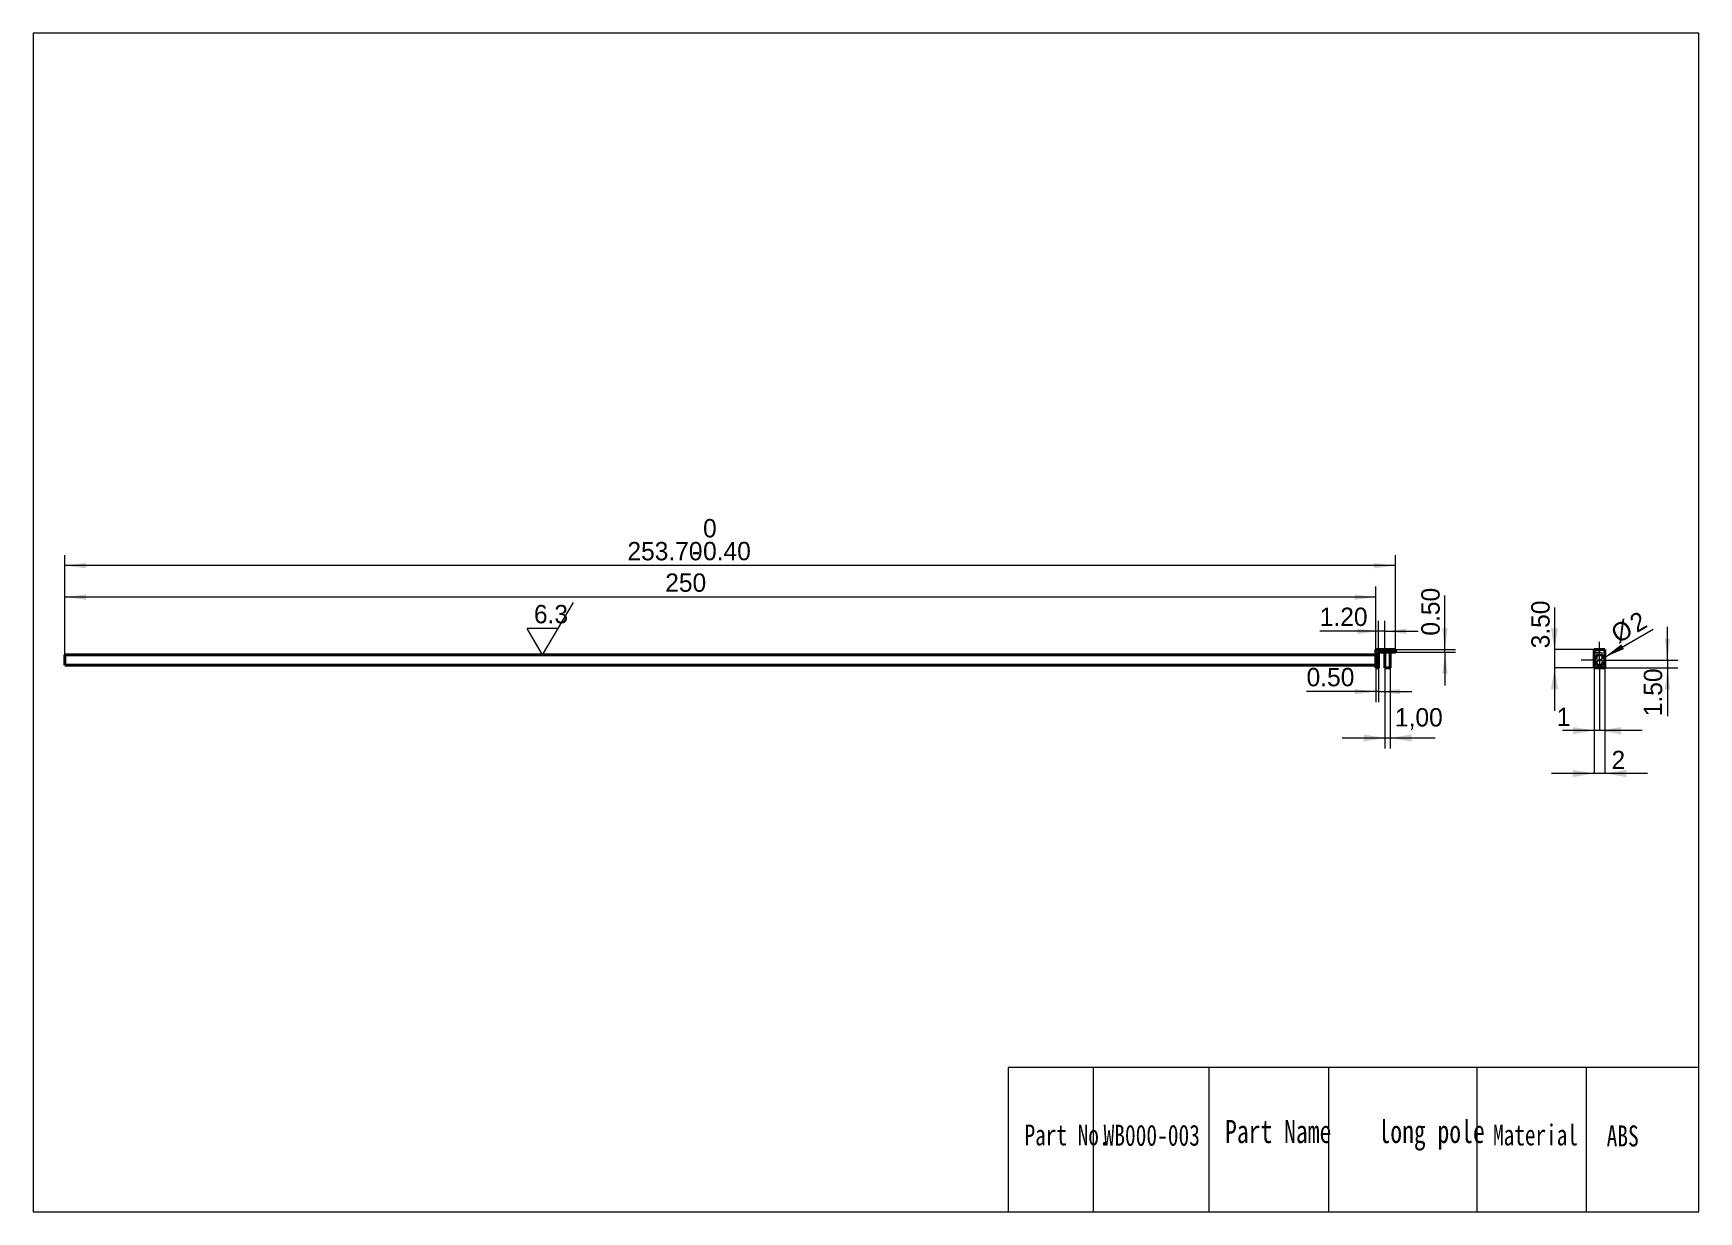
# Model space of a CAD drawing. Header units: millimetres. Extents: x 54 to 372, y 64 to 288.
import ezdxf

# ---------------------------------------------------------------- set-up
doc = ezdxf.new("R2010")
doc.units = ezdxf.units.MM
doc.linetypes.add('CENTERX2', pattern=[20.32, 12.7, -2.54, 2.54, -2.54])
doc.linetypes.add('HIDDEN', pattern=[1.905, 1.27, -0.635])
doc.layers.get('0').update_dxf_attribs({"lineweight": 18})
for name, color, linetype, lineweight in [('1轮廓实线层', 7, 'Continuous', 40), ('2细线层', 4, 'Continuous', 18), ('3中心线层', 1, 'CENTERX2', 18), ('4虚线层', 6, 'HIDDEN', 18), ('8符号标注层', 31, 'Continuous', 18), ('尺寸线层', 3, 'Continuous', 18)]:
    doc.layers.add(name, color=color, linetype=linetype, lineweight=lineweight)
doc.styles.add('SLDTEXTSTYLE0', font='')
doc.styles.get('SLDTEXTSTYLE0').set_extended_font_data('汉仪长仿宋体')
doc.dimstyles.new('ISO-25', dxfattribs={"dimtxt": 2.5, "dimasz": 2.5, "dimexe": 1.25, "dimexo": 0.625, "dimtad": 1, "dimtxsty": 'Standard', "dimcen": 2.5, "dimdle": 5, "dimadec": 0, "dimazin": 0, "dimtfac": 1, "dimtmove": 0, "dimatfit": 3, "dimfxl": 1, "dimarcsym": 0})
doc.dimstyles.new('SLDDIMSTYLE0', dxfattribs={"dimtxt": 3.5, "dimasz": 4.08, "dimexe": 0, "dimexo": 0.0625, "dimgap": 0.875, "dimtad": 1, "dimrnd": 1e-09, "dimzin": 4, "dimdsep": 46, "dimtxsty": 'SLDTEXTSTYLE0', "dimcen": 0.09, "dimdle": 8.16, "dimadec": 0, "dimazin": 1, "dimtfac": 1, "dimtofl": 0, "dimtmove": 0, "dimatfit": 3, "dimfxl": 1, "dimfrac": 2, "dimtolj": 1, "dimarcsym": 0})
doc.dimstyles.new('SLDDIMSTYLE1', dxfattribs={"dimtxt": 3.5, "dimasz": 4.08, "dimexe": 0, "dimexo": 0.0625, "dimgap": 0.875, "dimtad": 1, "dimrnd": 1e-09, "dimzin": 12, "dimdsep": 46, "dimtxsty": 'SLDTEXTSTYLE0', "dimcen": 0.09, "dimdle": 8.16, "dimadec": 0, "dimazin": 3, "dimtfac": 1, "dimtofl": 0, "dimtmove": 0, "dimatfit": 3, "dimfxl": 1, "dimfrac": 2, "dimtolj": 1, "dimarcsym": 0})
doc.dimstyles.new('SLDDIMSTYLE2', dxfattribs={"dimtxt": 3.5, "dimasz": 4.08, "dimexe": 0, "dimexo": 0.0625, "dimgap": 0.875, "dimtad": 1, "dimrnd": 1e-09, "dimzin": 4, "dimdsep": 46, "dimtxsty": 'SLDTEXTSTYLE0', "dimcen": 0.09, "dimdle": 8.16, "dimadec": 0, "dimazin": 1, "dimtfac": 1, "dimtmove": 0, "dimatfit": 0, "dimfxl": 1, "dimfrac": 2, "dimtolj": 1, "dimarcsym": 0})
doc.dimstyles.new('SLDDIMSTYLE3', dxfattribs={"dimtxt": 3.5, "dimasz": 4.08, "dimexe": 0, "dimexo": 0.0625, "dimgap": 0.875, "dimtad": 1, "dimrnd": 1e-09, "dimzin": 12, "dimdsep": 46, "dimtxsty": 'SLDTEXTSTYLE0', "dimcen": 0.09, "dimdle": 8.16, "dimadec": 0, "dimazin": 3, "dimtfac": 1, "dimtmove": 0, "dimatfit": 0, "dimfxl": 1, "dimfrac": 2, "dimtolj": 1, "dimarcsym": 0})
doc.dimstyles.new('SLDDIMSTYLE4', dxfattribs={"dimtxt": 3.5, "dimasz": 4.08, "dimexe": 0, "dimexo": 0.0625, "dimgap": 0.875, "dimtad": 1, "dimrnd": 1e-09, "dimzin": 12, "dimdsep": 46, "dimtxsty": 'SLDTEXTSTYLE0', "dimblk1": 'NONE', "dimsah": 1, "dimcen": 0, "dimdle": 8.16, "dimadec": 0, "dimazin": 3, "dimtfac": 1, "dimtmove": 0, "dimatfit": 3, "dimldrblk": 'NONE', "dimfxl": 1, "dimfrac": 2, "dimtolj": 1, "dimarcsym": 0})

# ---------------------------------------------------------------- blocks, each defined once
blk = doc.blocks.new('*X4')
at = {"layer": '2细线层', "linetype": 'Continuous', "lineweight": 0}
for points in [[(60.34, 186.83), (64.42, 186.32), (64.42, 187.34)], [(314.04, 186.83), (309.96, 187.34), (309.96, 186.32)]]:
    blk.add_hatch(color=4, dxfattribs=at).paths.add_polyline_path(points, flags=0)
at = {"layer": '2细线层', "color": 4, "linetype": 'Continuous', "lineweight": 0}
for p, q in [((60.34, 169.83), (60.34, 188.83)), ((314.04, 170.83), (314.04, 188.83)), ((314.04, 186.83), (60.34, 186.83))]:
    blk.add_line(p, q, dxfattribs=at)
at = {"layer": '2细线层', "color": 4, "linetype": 'Continuous', "lineweight": 0, "char_height": 3.5, "attachment_point": 1, "style": 'SLDTEXTSTYLE0'}
for s, insert, width in [('0', (182.04, 195.71), 2.4432), ('253.70', (167.62, 191.34), 20.0983), ('0.40', (182.04, 191.36), 12.9917), ('-', (179.89, 191.36), 4.2175)]:
    blk.add_mtext(s, dxfattribs=dict(at, insert=insert, width=width))
blk = doc.blocks.new('*X5')
at = {"layer": '2细线层', "linetype": 'Continuous', "lineweight": 0}
for points in [[(60.34, 180.83), (64.42, 180.32), (64.42, 181.34)], [(310.34, 180.83), (306.26, 181.34), (306.26, 180.32)]]:
    blk.add_hatch(color=4, dxfattribs=at).paths.add_polyline_path(points, flags=0)
at = {"layer": '2细线层', "color": 4, "linetype": 'Continuous', "lineweight": 0}
for p, q in [((60.34, 169.83), (60.34, 182.83)), ((310.34, 170.83), (310.34, 182.83)), ((310.34, 180.83), (60.34, 180.83))]:
    blk.add_line(p, q, dxfattribs=at)
at = {"layer": '2细线层', "color": 4, "linetype": 'Continuous', "lineweight": 0, "insert": (174.83, 185.34), "char_height": 3.5, "width": 9.5596, "attachment_point": 1, "style": 'SLDTEXTSTYLE0'}
blk.add_mtext('250', dxfattribs=at)
blk = doc.blocks.new('*X6')
at = {"layer": '2细线层', "linetype": 'Continuous', "lineweight": 0}
for points in [[(323.49, 170.83), (324, 174.91), (322.98, 174.91)], [(323.49, 170.33), (322.98, 166.25), (324, 166.25)]]:
    blk.add_hatch(color=4, dxfattribs=at).paths.add_polyline_path(points, flags=0)
at = {"layer": '2细线层', "color": 4, "linetype": 'Continuous', "lineweight": 0}
for p, q in [((323.49, 170.83), (323.49, 181.16)), ((314.04, 170.83), (325.49, 170.83)), ((314.04, 170.33), (325.49, 170.33)), ((323.49, 170.33), (323.49, 170.83)), ((323.49, 170.33), (323.49, 163.98))]:
    blk.add_line(p, q, dxfattribs=at)
at = {"layer": '2细线层', "color": 4, "linetype": 'Continuous', "lineweight": 0, "insert": (318.98, 173.49), "char_height": 3.5, "width": 12.9917, "attachment_point": 1, "rotation": 90, "style": 'SLDTEXTSTYLE0'}
blk.add_mtext('0.50', dxfattribs=at)
blk = doc.blocks.new('*X7')
at = {"layer": '2细线层', "linetype": 'Continuous', "lineweight": 0}
for points in [[(310.34, 162.82), (306.26, 163.33), (306.26, 162.32)], [(310.84, 162.82), (314.92, 162.32), (314.92, 163.33)]]:
    blk.add_hatch(color=4, dxfattribs=at).paths.add_polyline_path(points, flags=0)
at = {"layer": '2细线层', "color": 4, "linetype": 'Continuous', "lineweight": 0}
for p, q in [((310.34, 167.33), (310.34, 160.82)), ((310.84, 167.33), (310.84, 160.82)), ((310.34, 162.82), (297.11, 162.82)), ((310.84, 162.82), (310.34, 162.82)), ((310.84, 162.82), (317.19, 162.82))]:
    blk.add_line(p, q, dxfattribs=at)
at = {"layer": '2细线层', "color": 4, "linetype": 'Continuous', "lineweight": 0, "insert": (297.11, 167.34), "char_height": 3.5, "width": 12.9917, "attachment_point": 1, "style": 'SLDTEXTSTYLE0'}
blk.add_mtext('0.50', dxfattribs=at)
blk = doc.blocks.new('*X8')
at = {"layer": '2细线层', "linetype": 'Continuous', "lineweight": 0}
for points in [[(310.84, 174.32), (306.76, 174.82), (306.76, 173.81)], [(312.04, 174.32), (316.12, 173.81), (316.12, 174.82)]]:
    blk.add_hatch(color=4, dxfattribs=at).paths.add_polyline_path(points, flags=0)
at = {"layer": '2细线层', "color": 4, "linetype": 'Continuous', "lineweight": 0}
for p, q in [((310.84, 170.33), (310.84, 176.32)), ((312.04, 170.33), (312.04, 176.32)), ((310.84, 174.32), (299.62, 174.32)), ((312.04, 174.32), (310.84, 174.32)), ((312.04, 174.32), (318.39, 174.32))]:
    blk.add_line(p, q, dxfattribs=at)
at = {"layer": '2细线层', "color": 4, "linetype": 'Continuous', "lineweight": 0, "insert": (299.62, 178.83), "char_height": 3.5, "width": 12.5263, "attachment_point": 1, "style": 'SLDTEXTSTYLE0'}
blk.add_mtext('1.20', dxfattribs=at)
blk = doc.blocks.new('SW_SFSYMBOL_1')
at = {"layer": '8符号标注层', "color": 0, "linetype": 'Continuous', "lineweight": 0}
for p, q in [((1.65, -5), (7.55, 5)), ((1.65, -5), (-1.3, 0)), ((4.6, 0), (-1.3, 0))]:
    blk.add_line(p, q, dxfattribs=at)
at = {"layer": '8符号标注层', "color": 0, "linetype": 'Continuous', "lineweight": 0, "insert": (0, 4.51), "char_height": 3.5, "width": 9.3753, "attachment_point": 1, "style": 'SLDTEXTSTYLE0'}
blk.add_mtext('6.3', dxfattribs=at)
blk = doc.blocks.new('*X10')
at = {"layer": '2细线层', "linetype": 'Continuous', "lineweight": 0}
for points in [[(351.96, 147.22), (347.88, 146.54), (347.88, 147.9)], [(353.96, 147.22), (358.04, 146.54), (358.04, 147.9)]]:
    blk.add_hatch(color=0, dxfattribs=at).paths.add_polyline_path(points, flags=0)
at = {"layer": '2细线层', "color": 0, "linetype": 'Continuous', "lineweight": 0}
for p, q in [((351.96, 167.27), (351.96, 147.22)), ((353.96, 167.27), (353.96, 147.22)), ((362.12, 147.22), (343.8, 147.22))]:
    blk.add_line(p, q, dxfattribs=at)
at = {"layer": '2细线层', "color": 0, "linetype": 'Continuous', "lineweight": 0, "insert": (356.55, 149.8), "char_height": 3.5, "width": 7, "attachment_point": 5, "style": 'SLDTEXTSTYLE0'}
blk.add_mtext('2', dxfattribs=at)
blk = doc.blocks.new('*X11')
at = {"layer": '2细线层', "linetype": 'Continuous', "lineweight": 0}
for points in [[(344.37, 170.83), (345.05, 174.91), (343.69, 174.91)], [(344.37, 167.33), (345.05, 163.25), (343.69, 163.25)]]:
    blk.add_hatch(color=0, dxfattribs=at).paths.add_polyline_path(points, flags=0)
at = {"layer": '2细线层', "color": 0, "linetype": 'Continuous', "lineweight": 0}
for p, q in [((344.37, 178.88), (344.37, 159.17)), ((351.9, 170.83), (344.37, 170.83)), ((351.9, 167.33), (344.37, 167.33))]:
    blk.add_line(p, q, dxfattribs=at)
at = {"layer": '2细线层', "color": 0, "linetype": 'Continuous', "lineweight": 0, "insert": (341.72, 175.62), "char_height": 3.5, "width": 13.0499, "attachment_point": 5, "rotation": 90, "style": 'SLDTEXTSTYLE0'}
blk.add_mtext('3.50', dxfattribs=at)
blk = doc.blocks.new('*X12')
at = {"layer": '2细线层', "linetype": 'Continuous', "lineweight": 0}
for points in [[(365.91, 168.83), (366.42, 172.91), (365.41, 172.91)], [(365.91, 167.33), (365.41, 163.25), (366.42, 163.25)]]:
    blk.add_hatch(color=4, dxfattribs=at).paths.add_polyline_path(points, flags=0)
at = {"layer": '2细线层', "color": 4, "linetype": 'Continuous', "lineweight": 0}
for p, q in [((365.91, 168.83), (365.91, 175.18)), ((356.46, 168.83), (367.91, 168.83)), ((365.91, 168.83), (365.91, 167.33)), ((353.96, 167.33), (367.91, 167.33)), ((365.91, 167.33), (365.91, 158.13))]:
    blk.add_line(p, q, dxfattribs=at)
at = {"layer": '2细线层', "color": 4, "linetype": 'Continuous', "lineweight": 0, "insert": (361.4, 158.13), "char_height": 3.5, "width": 12.5263, "attachment_point": 1, "rotation": 90, "style": 'SLDTEXTSTYLE0'}
blk.add_mtext('1.50', dxfattribs=at)
blk = doc.blocks.new('*X13')
at = {"layer": '2细线层', "linetype": 'Continuous', "lineweight": 0}
blk.add_hatch(color=4, dxfattribs=at).paths.add_polyline_path([(353.83, 169.33), (357.62, 170.93), (357.11, 171.81)], flags=0)
at = {"layer": '2细线层', "color": 4, "linetype": 'Continuous', "lineweight": 0}
for q in [(363.17, 174.73), (352.1, 168.33)]:
    blk.add_line((353.83, 169.33), q, dxfattribs=at)
at = {"layer": '2细线层', "color": 4, "linetype": 'Continuous', "lineweight": 0, "char_height": 3.5, "attachment_point": 1, "rotation": 30, "style": 'SLDTEXTSTYLE0'}
for s, insert, width in [('2', (358.32, 176.99), 5.5034), ('%%C', (354.75, 174.95), 7.1179)]:
    blk.add_mtext(s, dxfattribs=dict(at, insert=insert, width=width))
blk = doc.blocks.new('_NONE')
blk = doc.blocks.new('*X14')
at = {"layer": '2细线层', "linetype": 'Continuous', "lineweight": 0}
for points in [[(351.96, 155.39), (347.88, 154.71), (347.88, 156.07)], [(352.96, 155.39), (357.04, 154.71), (357.04, 156.07)]]:
    blk.add_hatch(color=0, dxfattribs=at).paths.add_polyline_path(points, flags=0)
at = {"layer": '2细线层', "color": 0, "linetype": 'Continuous', "lineweight": 0}
for p, q in [((351.96, 167.27), (351.96, 155.39)), ((352.96, 165.27), (352.96, 155.39)), ((361.12, 155.39), (345.9, 155.39))]:
    blk.add_line(p, q, dxfattribs=at)
at = {"layer": '2细线层', "color": 0, "linetype": 'Continuous', "lineweight": 0, "insert": (346.1, 157.99), "char_height": 3.5, "width": 7, "attachment_point": 5, "style": 'SLDTEXTSTYLE0'}
blk.add_mtext('1', dxfattribs=at)
blk = doc.blocks.new('SW_CENTERMARKSYMBOL_0')
at = {"layer": '3中心线层', "color": 0, "linetype": 'CENTERX2', "lineweight": 0}
for p, q in [((0, 2.5), (0, 3.5)), ((-2.5, 0), (-3.5, 0)), ((0, 0), (-2.5, 0)), ((0, 0), (0, 2.5)), ((0, 0), (0, -2.5)), ((0, 0), (2.5, 0)), ((2.5, 0), (3.5, 0)), ((0, -2.5), (0, -3.5))]:
    blk.add_line(p, q, dxfattribs=at)
blk = doc.blocks.new('*X16')
at = {"layer": '尺寸线层', "linetype": 'Continuous'}
for points in [[(312.04, 153.99), (307.96, 154.67), (307.96, 153.31)], [(313.04, 153.99), (317.12, 154.67), (317.12, 153.31)]]:
    blk.add_hatch(color=0, dxfattribs=at).paths.add_polyline_path(points, flags=0)
at = {"layer": '尺寸线层', "color": 0, "linetype": 'Continuous'}
for p, q in [((312.04, 167.33), (312.04, 151.99)), ((313.04, 167.33), (313.04, 151.99)), ((303.88, 153.99), (313.04, 153.99)), ((313.04, 153.99), (321.64, 153.99))]:
    blk.add_line(p, q, dxfattribs=at)
at = {"layer": '尺寸线层', "color": 0, "insert": (318.51, 157.6), "char_height": 3.5, "width": 12.5263, "attachment_point": 5}
blk.add_mtext('1,00', dxfattribs=at)

msp = doc.modelspace()

# ---------------------------------------------------------------- linework, layer by layer
for p, q in [((371.867, 288.258), (54.347, 288.258)), ((54.347, 288.258), (54.347, 63.726)), ((371.867, 63.726), (371.867, 288.258)), ((371.867, 91.224), (240.184, 91.224)), ((240.184, 91.224), (240.184, 63.726)), ((256.401, 91.224), (256.401, 63.726)), ((278.488, 91.224), (278.488, 63.726)), ((301.26, 91.224), (301.26, 63.726)), ((329.587, 91.224), (329.587, 63.726)), ((350.392, 91.224), (350.392, 63.726)), ((371.867, 63.726), (371.867, 91.224)), ((54.347, 63.726), (371.867, 63.726)), ((251.155, 63.726), (371.867, 63.726))]:
    msp.add_line(p, q)
at = {"layer": '1轮廓实线层', "linetype": 'Continuous', "lineweight": 40}
for p, q in [((310.338, 169.832), (60.338, 169.832)), ((60.338, 169.832), (60.338, 167.832)), ((310.338, 170.832), (310.338, 168.832)), ((310.338, 170.832), (314.038, 170.832)), ((310.338, 168.832), (310.338, 167.332)), ((314.038, 170.332), (310.838, 170.332)), ((310.838, 170.332), (310.838, 167.332)), ((312.038, 170.332), (312.038, 167.332)), ((313.038, 167.332), (313.038, 170.332)), ((314.038, 170.332), (314.038, 170.832)), ((351.962, 170.832), (353.962, 170.832)), ((351.962, 168.832), (351.962, 170.832)), ((351.962, 167.332), (351.962, 168.832)), ((353.962, 170.832), (353.962, 168.832)), ((353.962, 168.832), (353.962, 167.332)), ((60.338, 167.832), (310.338, 167.832)), ((310.838, 167.332), (310.338, 167.332)), ((312.038, 167.332), (313.038, 167.332)), ((353.962, 167.332), (351.962, 167.332))]:
    msp.add_line(p, q, dxfattribs=at)
msp.add_circle((352.962, 168.832), 1, dxfattribs=at)
at = {"layer": '4虚线层', "color": 6, "linetype": 'HIDDEN', "lineweight": 0}
for p, q in [((351.962, 170.332), (353.962, 170.332)), ((352.462, 170.332), (352.462, 167.332)), ((353.462, 167.332), (353.462, 170.332))]:
    msp.add_line(p, q, dxfattribs=at)

# ---------------------------------------------------------------- block references
at = {"layer": '3中心线层', "color": 1, "linetype": 'CENTERX2', "lineweight": 0}
msp.add_blockref('SW_CENTERMARKSYMBOL_0', (352.962, 168.832), dxfattribs=at)
at = {"layer": '8符号标注层', "color": 31, "linetype": 'Continuous', "lineweight": 0, "true_color": 0xffbf80}
msp.add_blockref('SW_SFSYMBOL_1', (149.794, 174.832), dxfattribs=at)

# ---------------------------------------------------------------- texts
at = {"attachment_point": 1}
for s, width, gutter_width, heights, insert, char_height in [('{\\fHYSWLongFangSong|b1|i0|c134|p2;Part No.}', 24.36656, 17.5, [3.5], (243.339, 80.329), 3.969), ('{\\fHYSWLongFangSong|b1|i0|c134|p2;Part Name    long pole}', 68.54078, 35, [0], (281.573, 81.215), 4.41), ('{\\fHYSWLongFangSong|b1|i0|c134|p2;Material}', 24.36656, 17.5, [3.5], (332.655, 80.329), 3.969)]:
    msp.add_mtext_dynamic_manual_height_columns(s, width=width, gutter_width=gutter_width, heights=heights, dxfattribs=dict(at, insert=insert, char_height=char_height))
at = {"layer": '尺寸线层', "color": 4, "char_height": 4, "attachment_point": 1}
for s, insert, width in [('{\\fhyswlongfangsong|b1|i0|c134|p2;\\C7;WB000-003}', (258.402, 80.293), 15.29812), ('{\\fhyswlongfangsong|b1|i0|c134|p2;\\C7;ABS}', (354.315, 80.16), 13.96785)]:
    msp.add_mtext(s, dxfattribs=dict(at, insert=insert, width=width))

# ---------------------------------------------------------------- dimensions: what is measured, and where the dimension line sits
at = {"layer": '2细线层', "color": 4, "linetype": 'Continuous', "lineweight": 0}
for base, p1, p2, dimstyle, override, picture, middle in [((60.338, 186.832), (314.038, 170.832), (60.338, 169.832), 'SLDDIMSTYLE0', {"dimsah": 1, "dimtol": 1, "dimtp": 0, "dimtm": 0.4, "dimtzin": 0}, '*X4', (177.9, 186.832)), ((60.338, 180.832), (310.338, 170.832), (60.338, 169.832), 'SLDDIMSTYLE1', {"dimsah": 1, "dimtzin": 12}, '*X5', (177.9, 180.832)), ((310.838, 174.316), (312.038, 170.332), (310.838, 170.332), 'SLDDIMSTYLE2', {"dimsah": 1, "dimtzin": 12}, '*X8', (303.457, 174.316)), ((310.338, 162.824), (310.838, 167.332), (310.338, 167.332), 'SLDDIMSTYLE2', {"dimsah": 1, "dimtzin": 12}, '*X7', (300.949, 162.824)), ((351.962, 155.393), (352.962, 165.332), (351.962, 167.332), 'SLDDIMSTYLE3', {"dimsah": 1, "dimtzin": 12}, '*X14', (346.104, 157.986)), ((351.962, 147.219), (353.962, 167.332), (351.962, 167.332), 'SLDDIMSTYLE3', {"dimsah": 1, "dimtzin": 12}, '*X10', (356.555, 149.8))]:
    dim = msp.add_linear_dim(base=base, p1=p1, p2=p2, dimstyle=dimstyle, override=override, dxfattribs=at)
    dim.commit()
    dim.dimension.update_dxf_attribs({"geometry": picture, "text_midpoint": middle, "dimtype": 160})
for base, p1, p2, picture, middle in [((323.49, 170.832), (314.038, 170.332), (314.038, 170.832), '*X6', (323.49, 177.326)), ((344.369, 167.332), (351.962, 170.832), (351.962, 167.332), '*X11', (341.724, 175.622)), ((365.913, 167.332), (356.462, 168.832), (353.962, 167.332), '*X12', (365.913, 161.966))]:
    dim = msp.add_linear_dim(base=base, p1=p1, p2=p2, angle=90, dimstyle='SLDDIMSTYLE2', override={"dimsah": 1, "dimtzin": 12}, dxfattribs=at)
    dim.commit()
    dim.dimension.update_dxf_attribs({"geometry": picture, "text_midpoint": middle, "dimtype": 160})
dim = msp.add_diameter_dim_2p(p1=(352.096, 168.332), p2=(353.828, 169.332), dimstyle='SLDDIMSTYLE4', override={"dimpost": '%%C<>', "dimsah": 1, "dimtzin": 12}, dxfattribs=at)
dim.commit()
dim.dimension.update_dxf_attribs({"geometry": '*X13', "text_midpoint": (360.399, 173.126), "dimtype": 163})
at = {"layer": '尺寸线层', "color": 4}
dim = msp.add_linear_dim(base=(313.038, 153.988), p1=(312.038, 167.332), p2=(313.038, 167.332), dimstyle='ISO-25', override={"dimtxt": 3.5, "dimasz": 4.08, "dimexe": 2, "dimexo": 0, "dimgap": 1.524, "dimtih": 1, "dimtoh": 1, "dimzin": 0, "dimsah": 1, "dimdle": 8.16, "dimadec": 2, "dimtfill": 1, "dimtolj": 1, "dimtzin": 8}, dxfattribs=at)
dim.commit()
dim.dimension.update_dxf_attribs({"geometry": '*X16', "text_midpoint": (318.513, 157.602), "dimtype": 160})

doc.saveas('drawing.dxf')
